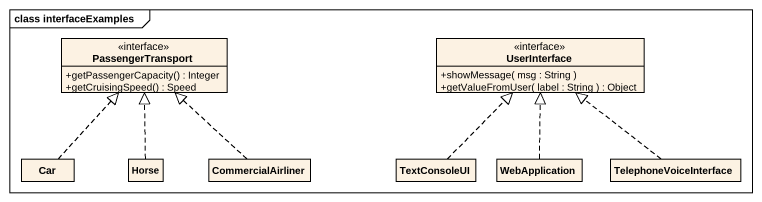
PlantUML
@startuml
mainframe class interfaceExamples
hide circle
hide empty members
skinparam classAttributeIconSize 0
interface PassengerTransport {
  +getPassengerCapacity() : Integer
  +getCruisingSpeed() : Speed
}
interface UserInterface {
  +showMessage( msg : String )
  +getValueFromUser( label : String ) : Object
}
class Car
class Horse
class CommercialAirliner
class TextConsoleUI
class WebApplication
class TelephoneVoiceInterface
Car .up.|> PassengerTransport
Horse .up.|> PassengerTransport
CommercialAirliner .up.|> PassengerTransport
TextConsoleUI .up.|> UserInterface
WebApplication .up.|> UserInterface
TelephoneVoiceInterface .up.|> UserInterface
@enduml
